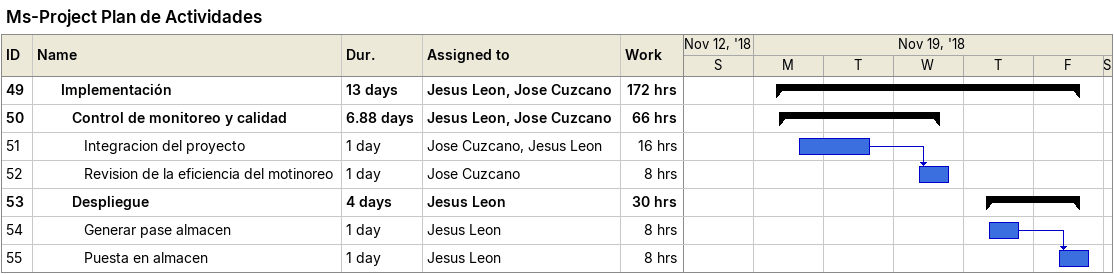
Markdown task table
Ms-Project Plan de Actividades

| ID | Level | Task | Duration | Start | Finish | Predecessors | Resources | Work (h) |
|---|---|---|---|---|---|---|---|---|
| 49 | 3 | **Implementación** | 13d | 2018-11-19 | 2018-11-23 |  | Jesus Leon, Jose Cuzcano | 172 |
| 50 | 4 | **Control de monitoreo y calidad** | 6.88d | 2018-11-19 | 2018-11-21 |  | Jesus Leon, Jose Cuzcano | 66 |
| 51 | 5 | Integracion del proyecto | 1d | 2018-11-19 | 2018-11-20 |  | Jose Cuzcano, Jesus Leon | 16 |
| 52 | 5 | Revision de la eficiencia del motinoreo | 1d | 2018-11-21 | 2018-11-21 | 51 | Jose Cuzcano | 8 |
| 53 | 4 | **Despliegue** | 4d | 2018-11-22 | 2018-11-23 |  | Jesus Leon | 30 |
| 54 | 5 | Generar pase almacen | 1d | 2018-11-22 | 2018-11-22 |  | Jesus Leon | 8 |
| 55 | 5 | Puesta en almacen | 1d | 2018-11-23 | 2018-11-23 | 54 | Jesus Leon | 8 |
